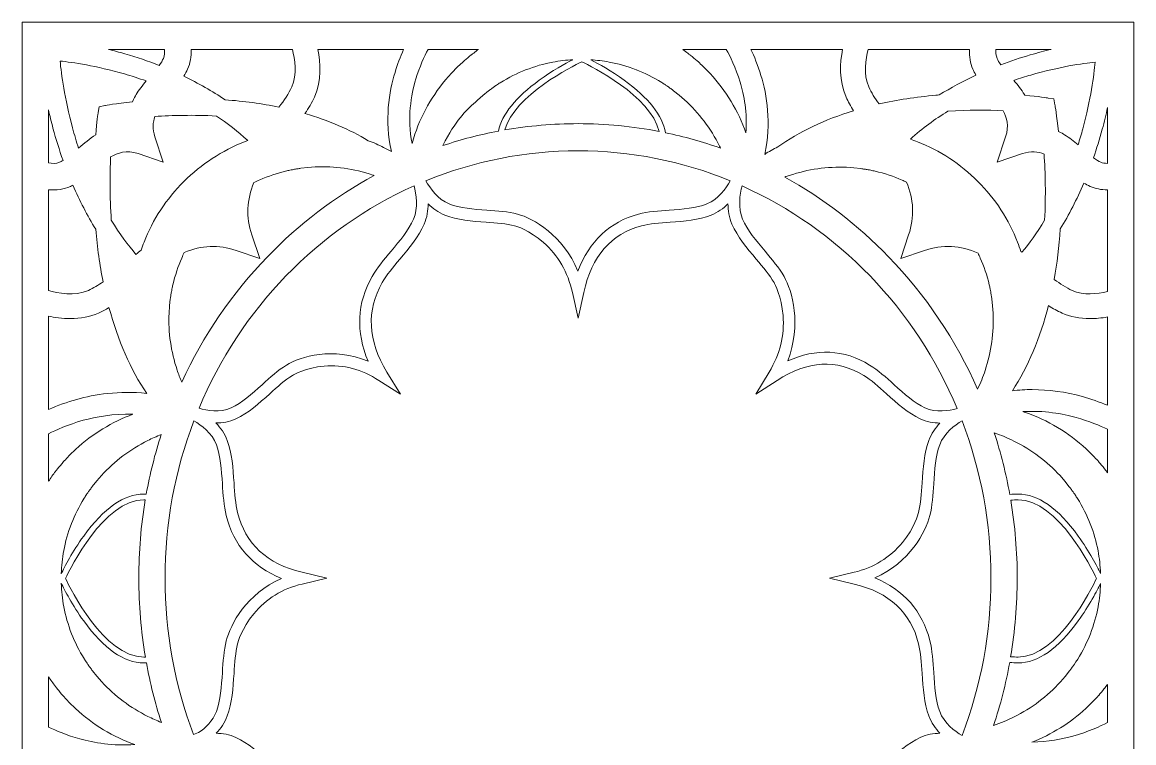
# Model space of a CAD drawing. Header units: millimetres. Extents: x -965 to 732, y -534 to 696.
# Drawn here: x -78.8 to 302.1, y 448.7 to 695.5 of the extents above; entities that cross this region are included whole.
import ezdxf

# ---------------------------------------------------------------- set-up
doc = ezdxf.new("R2010")
doc.units = ezdxf.units.MM
doc.header["$MEASUREMENT"] = 0
doc.layers.add('Layer 5', color=7, linetype='Continuous')

msp = doc.modelspace()

# ---------------------------------------------------------------- linework, layer by layer
at = {"layer": 'Layer 5', "lineweight": 0}
msp.add_lwpolyline([(-78.77, 695.51), (-78.77, 314.59), (302.15, 314.59), (302.15, 695.51), (-78.77, 695.51)], dxfattribs=at)
for points, knots in [([(-30, 686.2), (-29.91, 685.19), (-29.96, 684.07), (-30.38, 683.14), (-30.7, 682.41), (-31.18, 681.62), (-31.85, 680.7), (-35.62, 682.18), (-39.53, 683.52), (-43.56, 684.69), (-45.52, 685.25), (-47.41, 685.75), (-49.22, 686.2), (-49.22, 686.2), (-30, 686.2), (-30, 686.2)], [0, 0, 0, 0, 1, 1, 1, 2, 2, 2, 3, 3, 3, 4, 4, 4, 5, 5, 5, 5]), ([(-22.08, 679.45), (-21.19, 681.46), (-20.8, 683.72), (-20.91, 686.2), (-20.91, 686.2), (13.8, 686.2), (13.8, 686.2), (14.69, 682.88), (15.51, 677.67), (13.59, 673.34), (12.57, 671.04), (11.01, 668.72), (9.22, 666.41), (3.38, 667.63), (-2.79, 668.48), (-9.28, 668.94), (-13.66, 671.91), (-18.39, 674.6), (-23.39, 677.01), (-22.87, 677.84), (-22.44, 678.65), (-22.08, 679.45)], [0, 0, 0, 0, 1, 1, 1, 2, 2, 2, 3, 3, 3, 4, 4, 4, 5, 5, 5, 6, 6, 6, 7, 7, 7, 7]), ([(21.36, 669.89), (23.86, 675.52), (23.5, 681.59), (22.54, 686.2), (22.54, 686.2), (51.94, 686.2), (51.94, 686.2), (50.78, 683.65), (49.79, 681.01), (48.98, 678.34), (46.98, 671.73), (45.28, 661.91), (47.74, 651.23), (46.86, 651.72), (45.98, 652.2), (45.09, 652.64), (43.37, 653.49), (41.6, 654.26), (39.79, 654.93), (33.38, 658.78), (26.12, 661.88), (18.13, 664.21), (19.39, 666.05), (20.49, 667.93), (21.36, 669.89)], [0, 0, 0, 0, 1, 1, 1, 2, 2, 2, 3, 3, 3, 4, 4, 4, 5, 5, 5, 6, 6, 6, 7, 7, 7, 8, 8, 8, 8]), ([(56.13, 676.08), (57.4, 680.31), (59.01, 683.8), (60.29, 686.2), (60.29, 686.2), (77.62, 686.2), (77.62, 686.2), (77.61, 686.2), (77.61, 686.19), (77.61, 686.19), (77.04, 685.78), (76.49, 685.37), (75.95, 684.96), (75.7, 684.77), (75.45, 684.58), (75.19, 684.39), (75.19, 684.39), (75.11, 684.33), (75.11, 684.33), (74.28, 683.66), (73.47, 682.98), (72.79, 682.41), (72.76, 682.38), (72.73, 682.36), (72.71, 682.34), (72.2, 681.87), (71.69, 681.4), (71.19, 680.93), (71.19, 680.93), (70.53, 680.32), (70.53, 680.32), (70.49, 680.28), (70.45, 680.25), (70.42, 680.21), (70.42, 680.21), (68.36, 678.11), (68.36, 678.11), (68.36, 678.11), (68.31, 678.06), (68.31, 678.06), (62.71, 672.02), (58.38, 664.79), (55.78, 657.15), (55.43, 656.11), (55.1, 655.06), (54.81, 654), (53.09, 662.62), (54.47, 670.57), (56.13, 676.08)], [0, 0, 0, 0, 1, 1, 1, 2, 2, 2, 3, 3, 3, 4, 4, 4, 5, 5, 5, 6, 6, 6, 7, 7, 7, 8, 8, 8, 9, 9, 9, 10, 10, 10, 11, 11, 11, 12, 12, 12, 13, 13, 13, 14, 14, 14, 15, 15, 15, 16, 16, 16, 16]), ([(162.5, 686.2), (163.79, 683.91), (165.75, 679.99), (167.25, 675.01), (168.56, 670.66), (169.78, 664.48), (169.22, 657.59), (166.63, 665.02), (162.4, 672.06), (156.95, 677.97), (156.95, 677.97), (154.86, 680.12), (154.86, 680.12), (154.83, 680.15), (154.79, 680.19), (154.75, 680.22), (154.75, 680.22), (154.09, 680.84), (154.09, 680.84), (153.59, 681.31), (153.09, 681.78), (152.56, 682.27), (152.56, 682.27), (152.5, 682.31), (152.5, 682.31), (151.81, 682.9), (151, 683.58), (150.18, 684.25), (150.18, 684.25), (150.1, 684.31), (150.1, 684.31), (149.85, 684.49), (149.6, 684.69), (149.34, 684.88), (148.81, 685.28), (148.27, 685.7), (147.7, 686.11), (147.66, 686.14), (147.61, 686.17), (147.57, 686.2), (147.57, 686.2), (162.5, 686.2), (162.5, 686.2)], [0, 0, 0, 0, 1, 1, 1, 2, 2, 2, 3, 3, 3, 4, 4, 4, 5, 5, 5, 6, 6, 6, 7, 7, 7, 8, 8, 8, 9, 9, 9, 10, 10, 10, 11, 11, 11, 12, 12, 12, 13, 13, 13, 14, 14, 14, 14]), ([(202.38, 686.2), (201.42, 681.59), (201.06, 675.52), (203.57, 669.89), (204.28, 668.28), (205.15, 666.72), (206.13, 665.2), (196.26, 662.17), (187.53, 658.01), (180.13, 652.79), (178.62, 652.04), (177.14, 651.2), (175.66, 650.25), (178.08, 660.89), (176.39, 670.66), (174.4, 677.26), (173.32, 680.81), (172.05, 683.87), (170.94, 686.2), (170.94, 686.2), (202.38, 686.2), (202.38, 686.2)], [0, 0, 0, 0, 1, 1, 1, 2, 2, 2, 3, 3, 3, 4, 4, 4, 5, 5, 5, 6, 6, 6, 7, 7, 7, 7]), ([(211.12, 686.2), (211.12, 686.2), (245.83, 686.2), (245.83, 686.2), (245.72, 683.72), (246.11, 681.46), (247, 679.45), (247.3, 678.77), (247.66, 678.09), (248.08, 677.39), (243.66, 675.34), (239.45, 673.07), (235.49, 670.58), (235.12, 670.55), (234.75, 670.53), (234.37, 670.49), (227.51, 669.91), (221, 668.91), (214.86, 667.52), (213.43, 669.46), (212.19, 671.41), (211.33, 673.34), (209.41, 677.67), (210.23, 682.88), (211.12, 686.2)], [0, 0, 0, 0, 1, 1, 1, 2, 2, 2, 3, 3, 3, 4, 4, 4, 5, 5, 5, 6, 6, 6, 7, 7, 7, 8, 8, 8, 8]), ([(254.92, 686.2), (254.92, 686.2), (273.86, 686.2), (273.86, 686.2), (271.6, 685.67), (269.19, 685.05), (266.68, 684.32), (263.23, 683.32), (259.86, 682.2), (256.59, 680.96), (256.02, 681.77), (255.59, 682.49), (255.3, 683.14), (254.88, 684.07), (254.83, 685.19), (254.92, 686.2)], [0, 0, 0, 0, 1, 1, 1, 2, 2, 2, 3, 3, 3, 4, 4, 4, 5, 5, 5, 5]), ([(-43.72, 677.79), (-41.41, 677.12), (-38.91, 676.32), (-36.29, 675.38), (-37.59, 673.85), (-38.79, 672.35), (-39.76, 670.7), (-40.05, 670.22), (-40.53, 669.39), (-41.04, 668.29), (-46.71, 667.67), (-50.21, 667.01), (-50.52, 666.95), (-50.52, 666.95), (-52.45, 666.57), (-52.45, 666.57), (-52.45, 666.57), (-52.75, 664.56), (-52.75, 664.56), (-52.79, 664.28), (-53.2, 661.5), (-53.57, 656.92), (-55.65, 655.68), (-57.51, 654.07), (-59.47, 652.37), (-60.2, 654.6), (-60.9, 656.93), (-61.56, 659.36), (-64.26, 669.38), (-65.37, 677.79), (-65.8, 682.21), (-61.53, 681.75), (-53.4, 680.59), (-43.72, 677.79)], [0, 0, 0, 0, 1, 1, 1, 2, 2, 2, 3, 3, 3, 4, 4, 4, 5, 5, 5, 6, 6, 6, 7, 7, 7, 8, 8, 8, 9, 9, 9, 10, 10, 10, 11, 11, 11, 11]), ([(81, 671.98), (81.33, 672.22), (81.66, 672.46), (81.99, 672.7), (82.32, 672.94), (82.64, 673.19), (82.97, 673.42), (83.24, 673.6), (83.51, 673.77), (83.78, 673.95), (84.2, 674.24), (84.62, 674.52), (85.02, 674.77), (87.92, 676.56), (90.84, 678.04), (93.72, 679.15), (96.86, 680.38), (100, 681.28), (103.05, 681.83), (105.35, 682.28), (107.67, 682.56), (109.96, 682.68), (107.27, 681.31), (102.87, 678.88), (98.43, 675.66), (90.34, 669.81), (85.64, 663.95), (84.39, 658.2), (77.96, 656.98), (71.63, 655.34), (65.41, 653.26), (69.73, 661.99), (73.03, 665), (76.51, 668.17), (76.51, 668.17), (77.19, 668.8), (77.19, 668.8), (77.19, 668.8), (79.09, 670.46), (79.09, 670.46), (79.09, 670.46), (81, 671.98), (81, 671.98)], [0, 0, 0, 0, 1, 1, 1, 2, 2, 2, 3, 3, 3, 4, 4, 4, 5, 5, 5, 6, 6, 6, 7, 7, 7, 8, 8, 8, 9, 9, 9, 10, 10, 10, 11, 11, 11, 12, 12, 12, 13, 13, 13, 14, 14, 14, 14]), ([(112.97, 681.93), (116.13, 680.44), (136.51, 670.39), (139.52, 658.1), (130.4, 659.87), (121.1, 660.76), (111.69, 660.76), (103.21, 660.76), (94.81, 660.03), (86.56, 658.59), (89.98, 670.65), (109.86, 680.46), (112.97, 681.93)], [0, 0, 0, 0, 1, 1, 1, 2, 2, 2, 3, 3, 3, 4, 4, 4, 4]), ([(131.61, 679.24), (131.61, 679.24), (131.68, 679.21), (131.68, 679.21), (134.57, 678.1), (137.49, 676.64), (140.39, 674.85), (140.82, 674.59), (141.24, 674.31), (141.66, 674.03), (141.66, 674.03), (141.7, 674), (141.7, 674), (141.95, 673.83), (142.21, 673.66), (142.46, 673.5), (142.79, 673.26), (143.12, 673.03), (143.45, 672.78), (143.78, 672.54), (144.11, 672.3), (144.45, 672.06), (144.45, 672.06), (146.36, 670.54), (146.36, 670.54), (146.36, 670.54), (148.22, 668.92), (148.22, 668.92), (153.13, 664.44), (157.16, 659.11), (160.19, 653.08), (160.31, 652.85), (160.42, 652.61), (160.54, 652.37), (154.36, 654.57), (148.06, 656.33), (141.66, 657.67), (140.6, 663.59), (135.85, 669.63), (127.52, 675.66), (123.1, 678.86), (118.74, 681.27), (116.05, 682.64), (118.15, 682.51), (120.26, 682.25), (122.36, 681.86), (125.37, 681.32), (128.48, 680.43), (131.61, 679.24)], [0, 0, 0, 0, 1, 1, 1, 2, 2, 2, 3, 3, 3, 4, 4, 4, 5, 5, 5, 6, 6, 6, 7, 7, 7, 8, 8, 8, 9, 9, 9, 10, 10, 10, 11, 11, 11, 12, 12, 12, 13, 13, 13, 14, 14, 14, 15, 15, 15, 16, 16, 16, 16]), ([(288.92, 681.84), (288.49, 677.42), (287.38, 669.01), (284.68, 658.99), (284.17, 657.1), (283.63, 655.28), (283.07, 653.51), (281.56, 654.8), (280.06, 655.99), (278.43, 656.95), (277.97, 657.23), (277.26, 657.65), (276.34, 658.09), (275.77, 663.56), (275.18, 666.93), (275.12, 667.24), (275.12, 667.24), (274.77, 669.24), (274.77, 669.24), (274.77, 669.24), (272.82, 669.55), (272.82, 669.55), (272.54, 669.6), (269.61, 670.06), (264.82, 670.47), (264.77, 670.55), (264.72, 670.63), (264.68, 670.7), (263.67, 672.42), (262.4, 673.99), (261.03, 675.58), (263.07, 676.28), (265.02, 676.89), (266.84, 677.42), (276.52, 680.23), (284.65, 681.39), (288.92, 681.84)], [0, 0, 0, 0, 1, 1, 1, 2, 2, 2, 3, 3, 3, 4, 4, 4, 5, 5, 5, 6, 6, 6, 7, 7, 7, 8, 8, 8, 9, 9, 9, 10, 10, 10, 11, 11, 11, 12, 12, 12, 12]), ([(-69.77, 665.46), (-69.32, 663.46), (-68.81, 661.37), (-68.23, 659.2), (-67.21, 655.42), (-66.06, 651.75), (-64.79, 648.18), (-65.2, 647.94), (-65.58, 647.73), (-65.95, 647.57), (-67.12, 647.05), (-68.6, 647.1), (-69.77, 647.29), (-69.77, 647.29), (-69.77, 665.46), (-69.77, 665.46)], [0, 0, 0, 0, 1, 1, 1, 2, 2, 2, 3, 3, 3, 4, 4, 4, 5, 5, 5, 5]), ([(-33.3, 656.23), (-34.22, 658.99), (-33.99, 661.26), (-33.32, 663.2), (-27.34, 663.6), (-20.1, 663.8), (-12.27, 663.38), (-12.24, 663.38), (-12.2, 663.37), (-12.16, 663.37), (-8.49, 660.91), (-4.9, 658.11), (-1.49, 654.95), (-1.88, 654.81), (-2.27, 654.66), (-2.64, 654.52), (-6.38, 653.07), (-10.1, 651.15), (-13.71, 648.81), (-17.12, 646.57), (-20.38, 643.93), (-23.4, 640.95), (-26.37, 637.96), (-29.02, 634.71), (-31.28, 631.29), (-33.63, 627.69), (-35.56, 623.96), (-37.03, 620.21), (-37.4, 619.29), (-37.73, 618.35), (-38.04, 617.41), (-38.58, 616.98), (-39.15, 616.5), (-39.79, 615.96), (-42.47, 619.09), (-45.37, 622.96), (-48.24, 627.65), (-48.79, 635.86), (-48.73, 643.36), (-48.47, 649.38), (-46.06, 650.74), (-43.06, 651.83), (-39.04, 650.49), (-39.04, 650.49), (-30.42, 647.62), (-30.42, 647.62), (-30.42, 647.62), (-33.3, 656.23), (-33.3, 656.23)], [0, 0, 0, 0, 1, 1, 1, 2, 2, 2, 3, 3, 3, 4, 4, 4, 5, 5, 5, 6, 6, 6, 7, 7, 7, 8, 8, 8, 9, 9, 9, 10, 10, 10, 11, 11, 11, 12, 12, 12, 13, 13, 13, 14, 14, 14, 15, 15, 15, 16, 16, 16, 16]), ([(257.37, 665.19), (258.6, 662.86), (259.47, 659.99), (258.22, 656.23), (258.22, 656.23), (255.35, 647.62), (255.35, 647.62), (255.35, 647.62), (263.96, 650.49), (263.96, 650.49), (266.95, 651.49), (269.37, 651.14), (271.41, 650.34), (271.83, 643.99), (272.04, 636.18), (271.6, 627.7), (268.94, 623.3), (266.28, 619.66), (263.84, 616.7), (263.71, 616.81), (263.58, 616.91), (263.45, 617.02), (263.1, 618.08), (262.73, 619.14), (262.33, 620.18), (262.33, 620.18), (262.33, 620.18), (262.33, 620.18), (260.87, 623.93), (258.94, 627.66), (256.6, 631.28), (254.35, 634.69), (251.71, 637.95), (248.73, 640.97), (245.73, 643.94), (242.49, 646.58), (239.07, 648.84), (235.47, 651.18), (231.76, 653.11), (228.02, 654.57), (227.22, 654.89), (226.41, 655.18), (225.58, 655.47), (229.68, 659.16), (234.05, 662.32), (238.45, 665.04), (245.53, 665.48), (252.02, 665.43), (257.37, 665.19)], [0, 0, 0, 0, 1, 1, 1, 2, 2, 2, 3, 3, 3, 4, 4, 4, 5, 5, 5, 6, 6, 6, 7, 7, 7, 8, 8, 8, 9, 9, 9, 10, 10, 10, 11, 11, 11, 12, 12, 12, 13, 13, 13, 14, 14, 14, 15, 15, 15, 16, 16, 16, 16]), ([(293.15, 647.16), (292.26, 647.16), (291.49, 647.3), (290.87, 647.57), (290.12, 647.9), (289.31, 648.4), (288.35, 649.09), (289.45, 652.26), (290.45, 655.5), (291.35, 658.83), (292.04, 661.42), (292.64, 663.9), (293.15, 666.24), (293.15, 666.24), (293.15, 647.16), (293.15, 647.16)], [0, 0, 0, 0, 1, 1, 1, 2, 2, 2, 3, 3, 3, 4, 4, 4, 5, 5, 5, 5]), ([(111.69, 651.45), (129.73, 651.45), (147.26, 648), (163.84, 641.18), (162.42, 638.62), (159.77, 634.8), (155.89, 633.26), (152.22, 631.8), (147.53, 631.47), (142.98, 631.14), (139.37, 630.88), (135.63, 630.62), (132.45, 629.77), (122.61, 627.15), (115.51, 620.45), (111.65, 610.24), (106.56, 622.53), (96.34, 628.34), (90.97, 629.77), (87.79, 630.62), (84.05, 630.88), (80.44, 631.14), (75.9, 631.47), (71.2, 631.8), (67.53, 633.26), (63.65, 634.81), (60.98, 638.63), (59.56, 641.2), (76.14, 648), (93.66, 651.45), (111.69, 651.45)], [0, 0, 0, 0, 1, 1, 1, 2, 2, 2, 3, 3, 3, 4, 4, 4, 5, 5, 5, 6, 6, 6, 7, 7, 7, 8, 8, 8, 9, 9, 9, 10, 10, 10, 10]), ([(16.71, 645.48), (16.71, 645.48), (19.15, 645.76), (19.15, 645.76), (19.15, 645.76), (21.61, 645.93), (21.61, 645.93), (28.27, 646.23), (34.91, 645.31), (41.35, 643.17), (41.51, 643.12), (41.68, 643.06), (41.84, 643.01), (28.38, 635.71), (16.08, 626.35), (5.26, 615.15), (-6.89, 602.58), (-16.77, 588.16), (-24.13, 572.23), (-24.71, 573.59), (-25.22, 574.96), (-25.68, 576.32), (-27.81, 582.69), (-28.74, 589.25), (-28.47, 595.79), (-28.47, 595.79), (-28.3, 598.3), (-28.3, 598.3), (-28.3, 598.3), (-28.03, 600.72), (-28.03, 600.72), (-27.96, 601.12), (-27.9, 601.52), (-27.84, 601.94), (-27.78, 602.34), (-27.72, 602.73), (-27.65, 603.12), (-27.59, 603.43), (-27.53, 603.75), (-27.46, 604.06), (-27.46, 604.06), (-27.45, 604.11), (-27.45, 604.11), (-27.36, 604.59), (-27.26, 605.07), (-27.16, 605.52), (-26.39, 608.82), (-25.36, 611.91), (-24.12, 614.72), (-23.84, 615.38), (-23.53, 616.02), (-23.22, 616.65), (-17.34, 619.11), (-11.52, 619.33), (-5.46, 617.3), (-5.46, 617.3), (2.61, 614.61), (2.61, 614.61), (2.61, 614.61), (-0.08, 622.68), (-0.08, 622.68), (-2.12, 628.78), (-1.88, 634.64), (0.63, 640.57), (1.28, 640.89), (1.94, 641.21), (2.62, 641.51), (5.44, 642.76), (8.55, 643.8), (11.85, 644.58), (12.35, 644.7), (12.84, 644.8), (13.35, 644.9), (13.66, 644.96), (13.98, 645.02), (14.29, 645.09), (14.68, 645.16), (15.08, 645.22), (15.51, 645.28), (15.91, 645.35), (16.31, 645.41), (16.71, 645.48)], [0, 0, 0, 0, 1, 1, 1, 2, 2, 2, 3, 3, 3, 4, 4, 4, 5, 5, 5, 6, 6, 6, 7, 7, 7, 8, 8, 8, 9, 9, 9, 10, 10, 10, 11, 11, 11, 12, 12, 12, 13, 13, 13, 14, 14, 14, 15, 15, 15, 16, 16, 16, 17, 17, 17, 18, 18, 18, 19, 19, 19, 20, 20, 20, 21, 21, 21, 22, 22, 22, 23, 23, 23, 24, 24, 24, 25, 25, 25, 26, 26, 26, 27, 27, 27, 27]), ([(208.65, 645.37), (209.06, 645.3), (209.47, 645.24), (209.89, 645.17), (210.29, 645.11), (210.68, 645.06), (211.08, 644.99), (211.39, 644.92), (211.7, 644.86), (212.02, 644.8), (212.02, 644.8), (212.05, 644.79), (212.05, 644.79), (212.54, 644.7), (213.02, 644.6), (213.48, 644.5), (216.8, 643.72), (219.91, 642.69), (222.74, 641.45), (223.24, 641.23), (223.72, 641), (224.21, 640.77), (226.8, 634.77), (227.06, 628.85), (225, 622.68), (225, 622.68), (222.31, 614.61), (222.31, 614.61), (222.31, 614.61), (230.38, 617.3), (230.38, 617.3), (236.65, 619.4), (242.68, 619.09), (248.79, 616.37), (249.05, 615.83), (249.31, 615.29), (249.56, 614.73), (250.81, 611.93), (251.84, 608.83), (252.62, 605.55), (252.73, 605.08), (252.82, 604.6), (252.92, 604.12), (252.92, 604.12), (252.93, 604.05), (252.93, 604.05), (253, 603.74), (253.06, 603.43), (253.12, 603.13), (253.19, 602.73), (253.25, 602.33), (253.31, 601.92), (253.38, 601.52), (253.44, 601.12), (253.51, 600.72), (253.51, 600.72), (253.79, 598.3), (253.79, 598.3), (253.79, 598.3), (253.96, 595.85), (253.96, 595.85), (254.26, 589.23), (253.33, 582.63), (251.21, 576.24), (251.21, 576.24), (251.21, 576.23), (251.21, 576.23), (250.5, 574.07), (249.63, 571.91), (248.62, 569.78), (241.16, 586.67), (230.91, 601.92), (218.12, 615.15), (207.56, 626.07), (195.61, 635.25), (182.55, 642.46), (183.07, 642.65), (183.59, 642.83), (184.1, 643), (190.51, 645.15), (197.11, 646.09), (203.7, 645.81), (203.7, 645.81), (206.22, 645.64), (206.22, 645.64), (206.22, 645.64), (208.65, 645.37), (208.65, 645.37)], [0, 0, 0, 0, 1, 1, 1, 2, 2, 2, 3, 3, 3, 4, 4, 4, 5, 5, 5, 6, 6, 6, 7, 7, 7, 8, 8, 8, 9, 9, 9, 10, 10, 10, 11, 11, 11, 12, 12, 12, 13, 13, 13, 14, 14, 14, 15, 15, 15, 16, 16, 16, 17, 17, 17, 18, 18, 18, 19, 19, 19, 20, 20, 20, 21, 21, 21, 22, 22, 22, 23, 23, 23, 24, 24, 24, 25, 25, 25, 26, 26, 26, 27, 27, 27, 28, 28, 28, 29, 29, 29, 29]), ([(293.15, 603.23), (289.61, 602.37), (284.97, 601.88), (281.04, 603.63), (278.99, 604.54), (276.93, 605.88), (274.87, 607.42), (275.86, 612.91), (276.57, 618.66), (276.98, 624.68), (279.96, 629.56), (282.65, 634.83), (285.02, 640.41), (285.75, 639.97), (286.47, 639.59), (287.18, 639.27), (288.98, 638.48), (290.98, 638.08), (293.15, 638.08), (293.15, 638.08), (293.15, 603.23), (293.15, 603.23)], [0, 0, 0, 0, 1, 1, 1, 2, 2, 2, 3, 3, 3, 4, 4, 4, 5, 5, 5, 6, 6, 6, 7, 7, 7, 7]), ([(-69.77, 638.14), (-67.03, 637.91), (-64.47, 638.29), (-62.26, 639.27), (-62.26, 639.27), (-62.26, 639.27), (-62.26, 639.27), (-61.98, 639.4), (-61.7, 639.53), (-61.43, 639.67), (-59.1, 634.32), (-56.47, 629.26), (-53.57, 624.57), (-53.05, 618.29), (-52.22, 612.29), (-51.09, 606.59), (-52.76, 605.41), (-54.45, 604.37), (-56.11, 603.63), (-60.81, 601.55), (-66.64, 602.73), (-69.77, 603.65), (-69.77, 603.65), (-69.77, 638.14), (-69.77, 638.14)], [0, 0, 0, 0, 1, 1, 1, 2, 2, 2, 3, 3, 3, 4, 4, 4, 5, 5, 5, 6, 6, 6, 7, 7, 7, 8, 8, 8, 8]), ([(39.77, 579.38), (27.76, 584.35), (16.56, 580.98), (11.79, 578.07), (8.96, 576.34), (6.14, 573.8), (3.41, 571.34), (-0.03, 568.24), (-3.58, 565.04), (-7.16, 563.39), (-10.97, 561.64), (-15.46, 562.45), (-18.19, 563.26), (-11.09, 580.2), (-1.07, 595.44), (11.62, 608.57), (24.34, 621.72), (39.1, 632.11), (55.52, 639.45), (56.27, 636.6), (57, 631.95), (55.31, 628.02), (53.72, 624.31), (50.62, 620.64), (47.63, 617.08), (45.25, 614.26), (42.8, 611.34), (41.12, 608.41), (35.95, 599.36), (35.51, 589.43), (39.77, 579.38)], [0, 0, 0, 0, 1, 1, 1, 2, 2, 2, 3, 3, 3, 4, 4, 4, 5, 5, 5, 6, 6, 6, 7, 7, 7, 8, 8, 8, 9, 9, 9, 10, 10, 10, 10]), ([(182.3, 608.41), (180.63, 611.34), (178.17, 614.26), (175.79, 617.08), (172.8, 620.64), (169.7, 624.31), (168.11, 628.02), (166.43, 631.94), (167.15, 636.58), (167.89, 639.44), (184.29, 632.09), (199.05, 621.71), (211.76, 608.57), (224.47, 595.42), (234.5, 580.15), (241.61, 563.17), (238.85, 562.4), (234.37, 561.65), (230.59, 563.39), (227, 565.04), (223.45, 568.24), (220.01, 571.34), (217.28, 573.8), (214.46, 576.34), (211.63, 578.07), (202.88, 583.42), (193.28, 583.87), (183.57, 579.47), (188.37, 591.89), (185.12, 603.48), (182.3, 608.41)], [0, 0, 0, 0, 1, 1, 1, 2, 2, 2, 3, 3, 3, 4, 4, 4, 5, 5, 5, 6, 6, 6, 7, 7, 7, 8, 8, 8, 9, 9, 9, 10, 10, 10, 10]), ([(163.08, 376.75), (161.51, 378.35), (159.59, 379.79), (157.32, 380.7), (153.1, 382.38), (148.1, 382.73), (143.26, 383.08), (139.67, 383.34), (136.28, 383.58), (133.45, 384.33), (132.94, 384.46), (128.4, 385.76), (123.53, 390.06), (118.52, 394.47), (115.2, 400.23), (113.66, 407.18), (113.66, 407.18), (111.71, 415.94), (111.71, 415.94), (111.71, 415.94), (109.76, 407.18), (109.76, 407.18), (107, 394.78), (100.35, 387.09), (89.98, 384.33), (87.15, 383.58), (83.76, 383.34), (80.17, 383.08), (75.33, 382.73), (70.32, 382.38), (66.1, 380.7), (63.83, 379.79), (61.91, 378.35), (60.34, 376.75), (60.32, 379.03), (59.95, 381.45), (58.97, 383.75), (57.13, 388.03), (53.83, 391.94), (50.65, 395.73), (48.28, 398.53), (46.05, 401.19), (44.57, 403.79), (44.3, 404.25), (41.97, 408.49), (41.47, 415.09), (40.95, 421.87), (42.54, 428.38), (46.19, 434.42), (46.19, 434.42), (50.81, 442.04), (50.81, 442.04), (50.81, 442.04), (43.44, 437.27), (43.44, 437.27), (33.01, 430.52), (23.05, 429.95), (13.83, 435.59), (11.31, 437.12), (8.75, 439.43), (6.04, 441.88), (2.38, 445.17), (-1.4, 448.58), (-5.54, 450.48), (-7.76, 451.51), (-10.1, 451.88), (-12.31, 451.9), (-10.76, 453.53), (-9.37, 455.51), (-8.49, 457.86), (-6.87, 462.23), (-6.52, 467.41), (-6.19, 472.41), (-5.94, 476.13), (-5.71, 479.64), (-4.98, 482.56), (-4.85, 483.08), (-3.6, 487.79), (0.55, 492.82), (4.82, 498), (10.39, 501.43), (17.11, 503.03), (17.11, 503.03), (25.58, 505.05), (25.58, 505.05), (25.58, 505.05), (17.11, 507.06), (17.11, 507.06), (5.12, 509.92), (-2.32, 516.8), (-4.98, 527.53), (-5.71, 530.46), (-5.94, 533.97), (-6.19, 537.68), (-6.52, 542.69), (-6.87, 547.86), (-8.49, 552.23), (-9.38, 554.61), (-10.8, 556.59), (-12.37, 558.21), (-12.36, 558.21), (-12.36, 558.21), (-12.36, 558.21), (-10.14, 558.21), (-7.78, 558.58), (-5.54, 559.61), (-1.4, 561.51), (2.38, 564.92), (6.04, 568.22), (8.75, 570.66), (11.31, 572.97), (13.83, 574.51), (14.27, 574.78), (18.38, 577.19), (24.75, 577.71), (31.31, 578.25), (37.6, 576.61), (43.44, 572.82), (43.44, 572.82), (50.81, 568.05), (50.81, 568.05), (50.81, 568.05), (46.19, 575.68), (46.19, 575.68), (39.66, 586.46), (39.12, 596.77), (44.57, 606.31), (46.05, 608.91), (48.28, 611.56), (50.65, 614.37), (53.83, 618.15), (57.13, 622.06), (58.97, 626.34), (59.95, 628.64), (60.32, 631.06), (60.34, 633.35), (61.91, 631.75), (63.83, 630.3), (66.1, 629.4), (70.32, 627.72), (75.33, 627.36), (80.17, 627.01), (83.76, 626.76), (87.15, 626.52), (89.98, 625.76), (90.48, 625.63), (95.02, 624.33), (99.89, 620.04), (104.9, 615.62), (108.22, 609.86), (109.76, 602.92), (109.76, 602.92), (111.71, 594.15), (111.71, 594.15), (111.71, 594.15), (113.66, 602.92), (113.66, 602.92), (116.42, 615.32), (123.07, 623), (133.45, 625.76), (136.28, 626.52), (139.67, 626.76), (143.26, 627.01), (148.1, 627.36), (153.1, 627.72), (157.32, 629.4), (159.59, 630.3), (161.51, 631.75), (163.08, 633.35), (163.1, 631.06), (163.47, 628.64), (164.46, 626.34), (166.29, 622.06), (169.59, 618.15), (172.77, 614.37), (175.14, 611.56), (177.37, 608.91), (178.86, 606.31), (179.12, 605.84), (181.45, 601.6), (181.96, 595), (182.48, 588.22), (180.89, 581.72), (177.23, 575.68), (177.23, 575.68), (172.62, 568.05), (172.62, 568.05), (172.62, 568.05), (179.99, 572.82), (179.99, 572.82), (190.41, 579.58), (200.37, 580.14), (209.59, 574.51), (212.11, 572.97), (214.67, 570.66), (217.39, 568.22), (221.04, 564.92), (224.83, 561.51), (228.96, 559.61), (231.19, 558.59), (233.53, 558.21), (235.73, 558.19), (234.19, 556.56), (232.79, 554.58), (231.92, 552.23), (230.29, 547.86), (229.95, 542.69), (229.61, 537.68), (229.37, 533.97), (229.13, 530.46), (228.4, 527.53), (228.28, 527.01), (227.02, 522.31), (222.87, 517.27), (218.6, 512.1), (213.03, 508.66), (206.32, 507.06), (206.32, 507.06), (197.84, 505.05), (197.84, 505.05), (197.84, 505.05), (206.32, 503.03), (206.32, 503.03), (218.31, 500.18), (225.74, 493.29), (228.4, 482.56), (229.13, 479.64), (229.37, 476.13), (229.61, 472.41), (229.95, 467.41), (230.29, 462.23), (231.92, 457.86), (232.79, 455.51), (234.19, 453.53), (235.73, 451.9), (233.53, 451.88), (231.19, 451.51), (228.96, 450.48), (224.83, 448.58), (221.04, 445.17), (217.39, 441.88), (214.67, 439.43), (212.11, 437.12), (209.59, 435.59), (209.15, 435.31), (205.05, 432.9), (198.67, 432.38), (192.11, 431.84), (185.83, 433.49), (179.99, 437.27), (179.99, 437.27), (172.62, 442.04), (172.62, 442.04), (172.62, 442.04), (177.23, 434.42), (177.23, 434.42), (183.76, 423.63), (184.3, 413.33), (178.86, 403.79), (177.37, 401.19), (175.14, 398.53), (172.77, 395.73), (169.59, 391.94), (166.29, 388.03), (164.46, 383.75), (163.47, 381.45), (163.1, 379.03), (163.08, 376.75)], [0, 0, 0, 0, 1, 1, 1, 2, 2, 2, 3, 3, 3, 4, 4, 4, 5, 5, 5, 6, 6, 6, 7, 7, 7, 8, 8, 8, 9, 9, 9, 10, 10, 10, 11, 11, 11, 12, 12, 12, 13, 13, 13, 14, 14, 14, 15, 15, 15, 16, 16, 16, 17, 17, 17, 18, 18, 18, 19, 19, 19, 20, 20, 20, 21, 21, 21, 22, 22, 22, 23, 23, 23, 24, 24, 24, 25, 25, 25, 26, 26, 26, 27, 27, 27, 28, 28, 28, 29, 29, 29, 30, 30, 30, 31, 31, 31, 32, 32, 32, 33, 33, 33, 34, 34, 34, 35, 35, 35, 36, 36, 36, 37, 37, 37, 38, 38, 38, 39, 39, 39, 40, 40, 40, 41, 41, 41, 42, 42, 42, 43, 43, 43, 44, 44, 44, 45, 45, 45, 46, 46, 46, 47, 47, 47, 48, 48, 48, 49, 49, 49, 50, 50, 50, 51, 51, 51, 52, 52, 52, 53, 53, 53, 54, 54, 54, 55, 55, 55, 56, 56, 56, 57, 57, 57, 58, 58, 58, 59, 59, 59, 60, 60, 60, 61, 61, 61, 62, 62, 62, 63, 63, 63, 64, 64, 64, 65, 65, 65, 66, 66, 66, 67, 67, 67, 68, 68, 68, 69, 69, 69, 70, 70, 70, 71, 71, 71, 72, 72, 72, 73, 73, 73, 74, 74, 74, 75, 75, 75, 76, 76, 76, 77, 77, 77, 78, 78, 78, 79, 79, 79, 80, 80, 80, 81, 81, 81, 82, 82, 82, 83, 83, 83, 84, 84, 84, 85, 85, 85, 86, 86, 86, 87, 87, 87, 88, 88, 88, 89, 89, 89, 89]), ([(293.15, 564.28), (290.36, 565.44), (287.49, 566.44), (284.56, 567.26), (278.81, 568.85), (273.01, 569.66), (267.31, 569.66), (265.04, 569.66), (262.78, 569.53), (260.56, 569.27), (265.95, 577.49), (270.09, 587.29), (272.92, 598.42), (274.43, 597.45), (275.98, 596.58), (277.58, 595.87), (280.43, 594.6), (283.66, 593.96), (287.17, 593.96), (289.09, 593.96), (291.1, 594.16), (293.15, 594.54), (293.15, 594.54), (293.15, 564.28), (293.15, 564.28)], [0, 0, 0, 0, 1, 1, 1, 2, 2, 2, 3, 3, 3, 4, 4, 4, 5, 5, 5, 6, 6, 6, 7, 7, 7, 8, 8, 8, 8]), ([(-69.77, 594.86), (-67.7, 594.38), (-65.06, 593.96), (-62.25, 593.96), (-58.73, 593.96), (-55.51, 594.6), (-52.66, 595.87), (-51.43, 596.41), (-50.22, 597.06), (-49.04, 597.78), (-46, 586.49), (-41.66, 576.59), (-36.11, 568.31), (-45.6, 569.42), (-54.12, 567.94), (-60.03, 566.3), (-63.39, 565.36), (-66.66, 564.2), (-69.77, 562.83), (-69.77, 562.83), (-69.77, 594.86), (-69.77, 594.86)], [0, 0, 0, 0, 1, 1, 1, 2, 2, 2, 3, 3, 3, 4, 4, 4, 5, 5, 5, 6, 6, 6, 7, 7, 7, 7]), ([(-69.77, 554.52), (-67.33, 555.77), (-63.13, 557.68), (-57.85, 559.14), (-53.6, 560.32), (-47.6, 561.45), (-40.84, 561.2), (-47.97, 558.6), (-54.72, 554.49), (-60.41, 549.24), (-60.41, 549.24), (-62.57, 547.15), (-62.57, 547.15), (-62.61, 547.11), (-62.64, 547.07), (-62.67, 547.04), (-62.67, 547.04), (-63.29, 546.38), (-63.29, 546.38), (-63.76, 545.87), (-64.24, 545.37), (-64.7, 544.86), (-64.72, 544.84), (-64.74, 544.81), (-64.77, 544.78), (-65.36, 544.09), (-66.04, 543.29), (-66.7, 542.47), (-66.7, 542.47), (-66.76, 542.38), (-66.76, 542.38), (-66.95, 542.13), (-67.15, 541.88), (-67.36, 541.6), (-67.75, 541.08), (-68.17, 540.54), (-68.57, 539.98), (-68.98, 539.41), (-69.38, 538.83), (-69.77, 538.23), (-69.77, 538.23), (-69.77, 554.52), (-69.77, 554.52)], [0, 0, 0, 0, 1, 1, 1, 2, 2, 2, 3, 3, 3, 4, 4, 4, 5, 5, 5, 6, 6, 6, 7, 7, 7, 8, 8, 8, 9, 9, 9, 10, 10, 10, 11, 11, 11, 12, 12, 12, 13, 13, 13, 14, 14, 14, 14]), ([(293.15, 541.18), (293.02, 541.35), (292.89, 541.52), (292.77, 541.68), (292.77, 541.68), (292.7, 541.77), (292.7, 541.77), (292.53, 541.99), (292.37, 542.21), (292.2, 542.44), (292.2, 542.44), (292.13, 542.52), (292.13, 542.52), (291.47, 543.35), (290.79, 544.15), (290.21, 544.84), (290.19, 544.87), (290.16, 544.9), (290.14, 544.92), (289.67, 545.44), (289.2, 545.95), (288.72, 546.45), (288.72, 546.45), (288.11, 547.11), (288.11, 547.11), (288.08, 547.15), (288.04, 547.18), (288.01, 547.21), (288.01, 547.21), (285.92, 549.26), (285.92, 549.26), (285.92, 549.26), (285.86, 549.32), (285.86, 549.32), (279.82, 554.91), (272.61, 559.23), (264.99, 561.82), (264.71, 561.91), (264.42, 562), (264.13, 562.1), (271.34, 562.55), (277.8, 561.37), (282.39, 560.1), (286.88, 558.86), (290.6, 557.29), (293.15, 556.06), (293.15, 556.06), (293.15, 541.18), (293.15, 541.18)], [0, 0, 0, 0, 1, 1, 1, 2, 2, 2, 3, 3, 3, 4, 4, 4, 5, 5, 5, 6, 6, 6, 7, 7, 7, 8, 8, 8, 9, 9, 9, 10, 10, 10, 11, 11, 11, 12, 12, 12, 13, 13, 13, 14, 14, 14, 15, 15, 15, 16, 16, 16, 16]), ([(-12.23, 550.75), (-10.82, 546.96), (-10.49, 542.1), (-10.18, 537.4), (-9.93, 533.66), (-9.67, 529.8), (-8.86, 526.5), (-6.32, 516.32), (0.15, 508.98), (10.03, 504.98), (-1.86, 499.71), (-7.48, 489.14), (-8.86, 483.59), (-9.67, 480.3), (-9.93, 476.43), (-10.18, 472.7), (-10.49, 468), (-10.82, 463.14), (-12.23, 459.35), (-13.43, 456.12), (-16.04, 453.72), (-18.31, 452.13), (-18.31, 452.13), (-20.05, 451.47), (-20.05, 451.47), (-26.54, 468.52), (-29.83, 486.52), (-29.83, 505.05), (-29.83, 523.68), (-26.51, 541.78), (-19.95, 558.92), (-17.46, 557.5), (-13.73, 554.8), (-12.23, 550.75)], [0, 0, 0, 0, 1, 1, 1, 2, 2, 2, 3, 3, 3, 4, 4, 4, 5, 5, 5, 6, 6, 6, 7, 7, 7, 8, 8, 8, 9, 9, 9, 10, 10, 10, 11, 11, 11, 11]), ([(235.65, 459.35), (234.24, 463.14), (233.92, 468), (233.6, 472.7), (233.35, 476.43), (233.1, 480.3), (232.28, 483.59), (229.75, 493.77), (223.27, 501.12), (213.39, 505.11), (225.28, 510.38), (230.9, 520.95), (232.28, 526.5), (233.1, 529.8), (233.35, 533.66), (233.6, 537.4), (233.92, 542.1), (234.24, 546.96), (235.65, 550.75), (237.14, 554.75), (240.82, 557.51), (243.29, 558.98), (249.87, 541.83), (253.21, 523.7), (253.21, 505.05), (253.21, 486.4), (249.87, 468.27), (243.3, 451.13), (240.82, 452.59), (237.14, 455.34), (235.65, 459.35)], [0, 0, 0, 0, 1, 1, 1, 2, 2, 2, 3, 3, 3, 4, 4, 4, 5, 5, 5, 6, 6, 6, 7, 7, 7, 8, 8, 8, 9, 9, 9, 10, 10, 10, 10]), ([(-31.16, 554.25), (-33.31, 547.57), (-35.01, 540.76), (-36.26, 533.85), (-36.55, 533.86), (-36.85, 533.87), (-37.14, 533.87), (-43.88, 533.87), (-50.79, 529.03), (-57.7, 519.49), (-61.56, 514.16), (-64.28, 508.89), (-65.4, 506.57), (-65.32, 509.19), (-65.04, 511.84), (-64.54, 514.47), (-64, 517.48), (-63.11, 520.6), (-61.9, 523.73), (-60.8, 526.6), (-59.34, 529.52), (-57.57, 532.4), (-57.3, 532.82), (-57.02, 533.24), (-56.73, 533.69), (-56.55, 533.95), (-56.38, 534.21), (-56.21, 534.47), (-55.98, 534.8), (-55.74, 535.12), (-55.49, 535.45), (-55.25, 535.78), (-55.01, 536.11), (-54.77, 536.45), (-54.77, 536.45), (-53.26, 538.36), (-53.26, 538.36), (-53.26, 538.36), (-51.64, 540.22), (-51.64, 540.22), (-47.15, 545.13), (-41.81, 549.16), (-35.76, 552.19), (-34.29, 552.94), (-32.75, 553.63), (-31.16, 554.25)], [0, 0, 0, 0, 1, 1, 1, 2, 2, 2, 3, 3, 3, 4, 4, 4, 5, 5, 5, 6, 6, 6, 7, 7, 7, 8, 8, 8, 9, 9, 9, 10, 10, 10, 11, 11, 11, 12, 12, 12, 13, 13, 13, 14, 14, 14, 15, 15, 15, 15]), ([(283.11, 519.49), (276.21, 529.03), (269.29, 533.87), (262.56, 533.87), (261.58, 533.87), (260.61, 533.81), (259.66, 533.72), (258.37, 540.88), (256.6, 547.93), (254.34, 554.84), (256.68, 554.03), (258.94, 553.09), (261.07, 552.02), (267.11, 549.01), (272.43, 545.02), (276.88, 540.17), (276.88, 540.17), (278.55, 538.28), (278.55, 538.28), (278.55, 538.28), (280.06, 536.37), (280.06, 536.37), (280.3, 536.04), (280.54, 535.72), (280.79, 535.38), (281.03, 535.06), (281.27, 534.73), (281.5, 534.4), (281.68, 534.13), (281.86, 533.87), (282.03, 533.61), (282.03, 533.61), (282.06, 533.57), (282.06, 533.57), (282.33, 533.16), (282.6, 532.75), (282.85, 532.36), (284.64, 529.48), (286.11, 526.56), (287.22, 523.7), (288.44, 520.58), (289.33, 517.46), (289.89, 514.42), (290.38, 511.86), (290.67, 509.27), (290.76, 506.69), (289.6, 509.06), (286.91, 514.24), (283.11, 519.49)], [0, 0, 0, 0, 1, 1, 1, 2, 2, 2, 3, 3, 3, 4, 4, 4, 5, 5, 5, 6, 6, 6, 7, 7, 7, 8, 8, 8, 9, 9, 9, 10, 10, 10, 11, 11, 11, 12, 12, 12, 13, 13, 13, 14, 14, 14, 15, 15, 15, 16, 16, 16, 16]), ([(-36.57, 478.04), (-36.76, 478.03), (-36.95, 478.02), (-37.14, 478.02), (-50.75, 478.02), (-62.35, 501.54), (-63.96, 504.95), (-62.35, 508.36), (-50.76, 531.87), (-37.14, 531.87), (-36.96, 531.87), (-36.78, 531.86), (-36.61, 531.86), (-38.08, 523.06), (-38.83, 514.1), (-38.83, 505.05), (-38.83, 495.93), (-38.07, 486.9), (-36.57, 478.04)], [0, 0, 0, 0, 1, 1, 1, 2, 2, 2, 3, 3, 3, 4, 4, 4, 5, 5, 5, 6, 6, 6, 6]), ([(260, 531.74), (260.84, 531.82), (261.69, 531.87), (262.56, 531.87), (276.17, 531.87), (287.77, 508.36), (289.38, 504.95), (287.77, 501.54), (276.16, 478.02), (262.56, 478.02), (261.68, 478.02), (260.82, 478.07), (259.96, 478.15), (261.45, 486.98), (262.21, 495.96), (262.21, 505.05), (262.21, 514.06), (261.46, 522.98), (260, 531.74)], [0, 0, 0, 0, 1, 1, 1, 2, 2, 2, 3, 3, 3, 4, 4, 4, 5, 5, 5, 6, 6, 6, 6]), ([(-57.7, 490.4), (-50.79, 480.86), (-43.88, 476.02), (-37.14, 476.02), (-36.83, 476.02), (-36.53, 476.03), (-36.22, 476.04), (-34.96, 469.13), (-33.26, 462.32), (-31.1, 455.64), (-32.68, 456.26), (-34.22, 456.95), (-35.7, 457.69), (-41.74, 460.69), (-47.06, 464.69), (-51.51, 469.53), (-51.51, 469.53), (-53.18, 471.42), (-53.18, 471.42), (-53.18, 471.42), (-54.69, 473.33), (-54.69, 473.33), (-54.93, 473.66), (-55.17, 473.99), (-55.42, 474.33), (-55.66, 474.65), (-55.9, 474.97), (-56.13, 475.3), (-56.3, 475.56), (-56.47, 475.81), (-56.64, 476.06), (-56.64, 476.06), (-56.68, 476.12), (-56.68, 476.12), (-56.95, 476.53), (-57.23, 476.94), (-57.48, 477.34), (-59.27, 480.23), (-60.74, 483.14), (-61.85, 486), (-63.07, 489.13), (-63.97, 492.24), (-64.52, 495.28), (-65.03, 497.94), (-65.32, 500.63), (-65.4, 503.32), (-64.28, 501), (-61.56, 495.74), (-57.7, 490.4)], [0, 0, 0, 0, 1, 1, 1, 2, 2, 2, 3, 3, 3, 4, 4, 4, 5, 5, 5, 6, 6, 6, 7, 7, 7, 8, 8, 8, 9, 9, 9, 10, 10, 10, 11, 11, 11, 12, 12, 12, 13, 13, 13, 14, 14, 14, 15, 15, 15, 16, 16, 16, 16]), ([(262.56, 476.02), (269.29, 476.02), (276.21, 480.86), (283.11, 490.4), (286.93, 495.67), (289.62, 500.87), (290.77, 503.23), (290.7, 500.57), (290.42, 497.9), (289.91, 495.24), (289.37, 492.22), (288.48, 489.1), (287.27, 485.97), (286.17, 483.1), (284.71, 480.18), (282.94, 477.3), (282.68, 476.89), (282.41, 476.48), (282.13, 476.07), (282.13, 476.07), (282.1, 476.03), (282.1, 476.03), (281.93, 475.76), (281.75, 475.5), (281.58, 475.23), (281.35, 474.91), (281.11, 474.59), (280.86, 474.25), (280.62, 473.92), (280.38, 473.59), (280.14, 473.25), (280.14, 473.25), (278.63, 471.34), (278.63, 471.34), (278.63, 471.34), (277.01, 469.48), (277.01, 469.48), (272.52, 464.57), (267.18, 460.54), (261.13, 457.51), (258.91, 456.39), (256.56, 455.4), (254.12, 454.56), (256.46, 461.63), (258.3, 468.85), (259.63, 476.18), (260.59, 476.08), (261.57, 476.02), (262.56, 476.02)], [0, 0, 0, 0, 1, 1, 1, 2, 2, 2, 3, 3, 3, 4, 4, 4, 5, 5, 5, 6, 6, 6, 7, 7, 7, 8, 8, 8, 9, 9, 9, 10, 10, 10, 11, 11, 11, 12, 12, 12, 13, 13, 13, 14, 14, 14, 15, 15, 15, 16, 16, 16, 16]), ([(-69.77, 471.28), (-69.41, 470.72), (-69.03, 470.18), (-68.65, 469.65), (-68.24, 469.07), (-67.8, 468.5), (-67.42, 467.99), (-67.23, 467.74), (-67.04, 467.49), (-66.85, 467.24), (-66.83, 467.21), (-66.81, 467.18), (-66.78, 467.15), (-66.12, 466.32), (-65.44, 465.51), (-64.86, 464.83), (-64.84, 464.8), (-64.81, 464.77), (-64.79, 464.75), (-64.32, 464.23), (-63.85, 463.73), (-63.38, 463.23), (-63.38, 463.23), (-62.77, 462.56), (-62.77, 462.56), (-62.73, 462.53), (-62.7, 462.49), (-62.67, 462.46), (-62.67, 462.46), (-60.57, 460.41), (-60.57, 460.41), (-60.57, 460.41), (-60.51, 460.35), (-60.51, 460.35), (-54.61, 454.89), (-47.58, 450.64), (-40.15, 448.04), (-47.62, 447.48), (-54.3, 448.69), (-59, 449.99), (-63.5, 451.23), (-67.22, 452.8), (-69.77, 454.04), (-69.77, 454.04), (-69.77, 471.28), (-69.77, 471.28)], [0, 0, 0, 0, 1, 1, 1, 2, 2, 2, 3, 3, 3, 4, 4, 4, 5, 5, 5, 6, 6, 6, 7, 7, 7, 8, 8, 8, 9, 9, 9, 10, 10, 10, 11, 11, 11, 12, 12, 12, 13, 13, 13, 14, 14, 14, 15, 15, 15, 15]), ([(293.15, 455.57), (290.72, 454.32), (286.51, 452.41), (281.24, 450.95), (277.69, 449.97), (272.8, 448.98), (267.22, 448.87), (273.97, 451.48), (280.34, 455.44), (285.76, 460.43), (285.76, 460.43), (287.92, 462.53), (287.92, 462.53), (287.95, 462.56), (287.99, 462.6), (288.02, 462.63), (288.02, 462.63), (288.68, 463.34), (288.68, 463.34), (289.14, 463.82), (289.6, 464.31), (290.05, 464.82), (290.05, 464.82), (290.12, 464.89), (290.12, 464.89), (290.7, 465.57), (291.38, 466.37), (292.04, 467.2), (292.06, 467.23), (292.09, 467.26), (292.11, 467.29), (292.27, 467.5), (292.43, 467.71), (292.59, 467.91), (292.59, 467.91), (292.68, 468.04), (292.68, 468.04), (292.83, 468.24), (292.99, 468.44), (293.15, 468.65), (293.15, 468.65), (293.15, 455.57), (293.15, 455.57)], [0, 0, 0, 0, 1, 1, 1, 2, 2, 2, 3, 3, 3, 4, 4, 4, 5, 5, 5, 6, 6, 6, 7, 7, 7, 8, 8, 8, 9, 9, 9, 10, 10, 10, 11, 11, 11, 12, 12, 12, 13, 13, 13, 14, 14, 14, 14])]:
    msp.add_open_spline(points, degree=3, knots=knots, dxfattribs=at)

doc.saveas('drawing.dxf')
